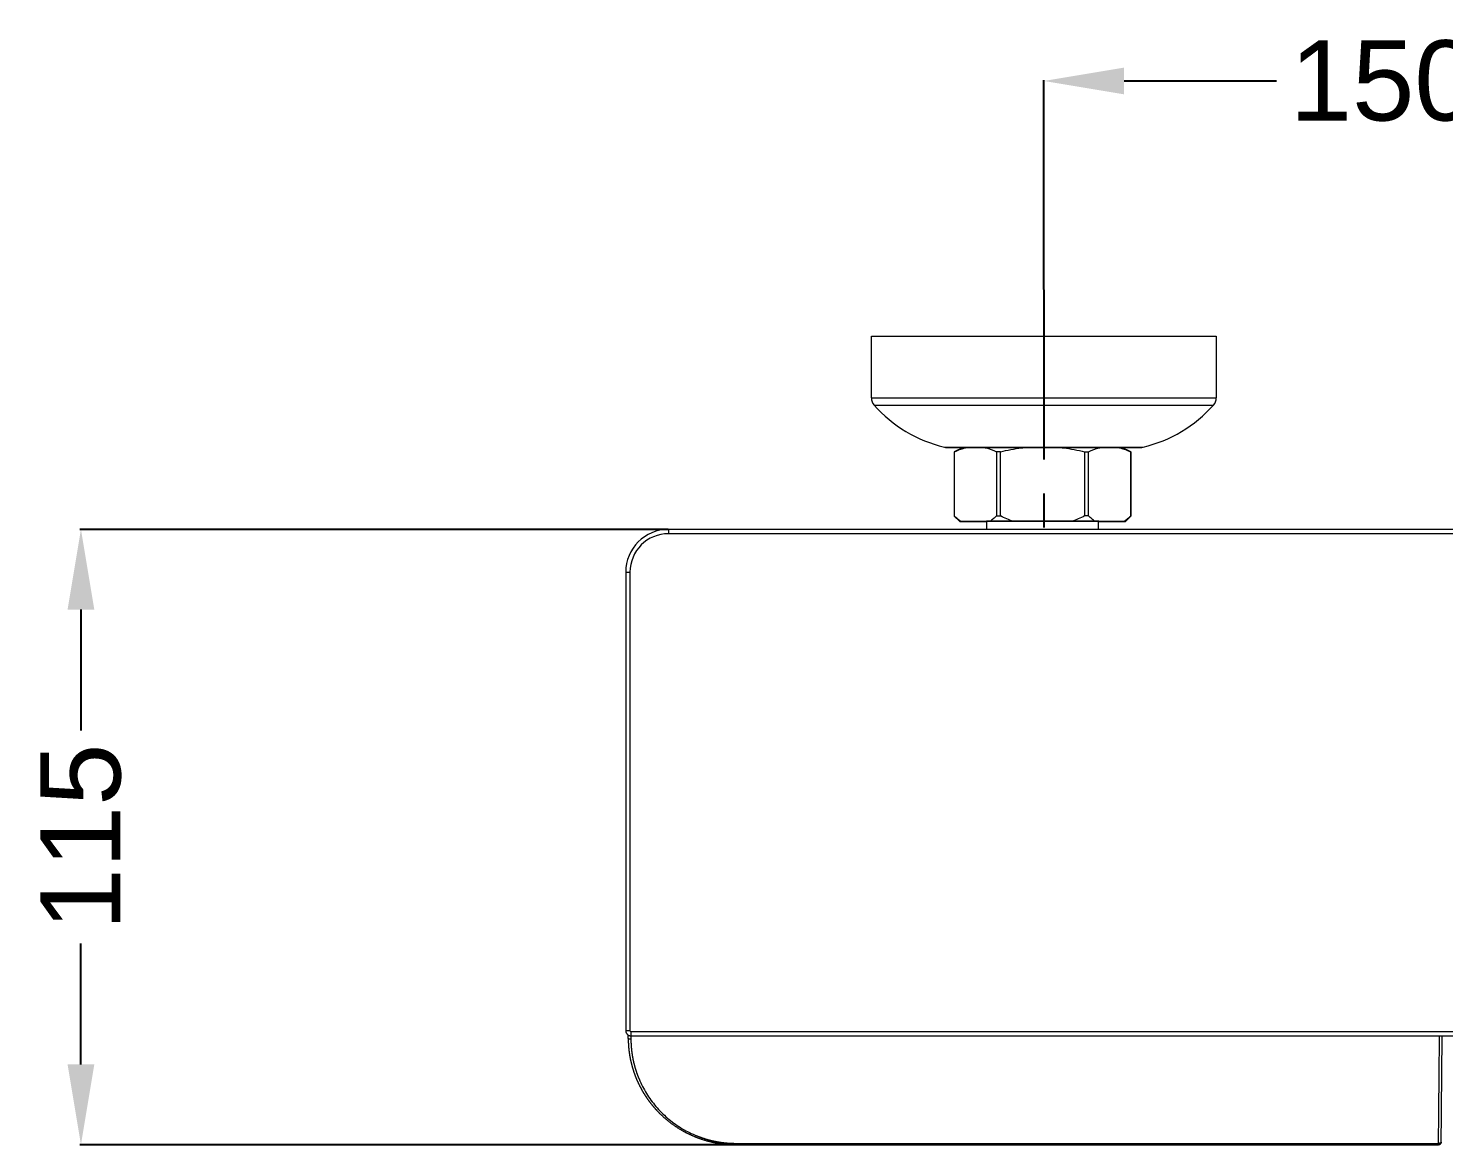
# Model space of a CAD drawing. Header units: millimetres. Extents: x 15137 to 17513, y -10160 to -6800.
# Drawn here: x 15873 to 16137.7, y -7835.2 to -7626.5 of the extents above; entities that cross this region are included whole.
import ezdxf

# ---------------------------------------------------------------- set-up
doc = ezdxf.new("R2010")
doc.units = ezdxf.units.MM
doc.linetypes.add('CENTERX2', pattern=[101.6, 63.5, -12.7, 12.7, -12.7])
doc.layers.add('CENTER', color=1, linetype='CENTERX2')
doc.styles.add('ARIAL', font='arial.ttf')
doc.dimstyles.get("Standard").update_dxf_attribs({"dimtxt": 15, "dimasz": 15, "dimexe": 0.18, "dimexo": 0.0625, "dimgap": 4, "dimtad": 0, "dimdec": 1, "dimdsep": 46, "dimtxsty": 'ARIAL', "dimcen": 0, "dimclrd": 5, "dimclre": 5, "dimclrt": 5, "dimadec": 0, "dimazin": 0, "dimtfac": 1, "dimtdec": 1, "dimtofl": 0, "dimtmove": 0, "dimatfit": 3, "dimfxl": 1, "dimtolj": 1, "dimtzin": 0, "dimarcsym": 0})

# ---------------------------------------------------------------- blocks, each defined once
blk = doc.blocks.new('*D82')
at = {"color": 5, "lineweight": -2, "transparency": 16777216}
for p, q in [((15992.63, -7720.19), (15882.63, -7720.19)), ((15882.81, -7735.19), (15882.81, -7757.79)), ((15882.81, -7820.24), (15882.81, -7797.64)), ((16005.22, -7835.24), (15882.63, -7835.24))]:
    blk.add_line(p, q, dxfattribs=at)
at = {"color": 5, "transparency": 16777216}
for points in [[(15880.31, -7735.19), (15885.31, -7735.19), (15882.81, -7720.19)], [(15880.31, -7820.24), (15885.31, -7820.24), (15882.81, -7835.24)]]:
    blk.add_solid(points, dxfattribs=at)
at = {"layer": 'Defpoints', "color": 0, "transparency": 16777216}
for p in [(15882.81, -7720.19), (15992.69, -7720.19), (16005.28, -7835.24)]:
    blk.add_point(p, dxfattribs=at)
at = {"color": 5, "transparency": 16777216, "insert": (15882.81, -7777.71), "char_height": 15, "attachment_point": 5, "rotation": 90, "style": 'ARIAL'}
blk.add_mtext('\\A1;115', dxfattribs=at)
blk = doc.blocks.new('*D85')
at = {"color": 5, "lineweight": -2, "transparency": 16777216}
for p, q in [((16062.88, -7675.34), (16062.88, -7636.16)), ((16077.88, -7636.34), (16106.43, -7636.34)), ((16197.98, -7636.34), (16169.43, -7636.34)), ((16212.98, -7675.34), (16212.98, -7636.16))]:
    blk.add_line(p, q, dxfattribs=at)
at = {"color": 5, "transparency": 16777216}
for points in [[(16077.88, -7633.84), (16077.88, -7638.84), (16062.88, -7636.34)], [(16197.98, -7633.84), (16197.98, -7638.84), (16212.98, -7636.34)]]:
    blk.add_solid(points, dxfattribs=at)
at = {"layer": 'Defpoints', "color": 0, "transparency": 16777216}
for p in [(16212.98, -7636.34), (16062.88, -7675.4), (16212.98, -7675.4)]:
    blk.add_point(p, dxfattribs=at)
at = {"color": 5, "transparency": 16777216, "insert": (16137.93, -7636.34), "char_height": 15, "attachment_point": 5, "style": 'ARIAL'}
blk.add_mtext('\\A1;150%%P5', dxfattribs=at)

msp = doc.modelspace()

# ---------------------------------------------------------------- linework, layer by layer
at = {"linetype": 'Continuous', "lineweight": 18}
for p, q in [((16030.63, -7684.07), (16095.13, -7684.07)), ((16030.63, -7695.62), (16030.63, -7684.07)), ((16095.13, -7684.07), (16095.13, -7695.62)), ((16044.76, -7704.87), (16081, -7704.87)), ((16047.8, -7704.87), (16046.14, -7705.7)), ((16079.14, -7705.7), (16077.49, -7704.87)), ((16046.14, -7705.7), (16046.15, -7705.69)), ((16046.14, -7705.7), (16046.14, -7717.7)), ((16079.14, -7717.7), (16079.14, -7705.7)), ((16046.14, -7717.7), (16046.14, -7717.7)), ((16046.14, -7717.7), (16047.15, -7718.7)), ((16078.14, -7718.7), (16079.14, -7717.7)), ((16079.14, -7717.7), (16079.14, -7717.7)), ((16282.59, -7720.19), (15992.69, -7720.19)), ((16052.14, -7718.69), (16052.14, -7720.19)), ((16073.14, -7720.19), (16073.14, -7718.69)), ((15984.69, -7728.19), (15984.69, -7813.89)), ((15985.69, -7814.89), (16289.59, -7814.89)), ((16137.2, -7834.74), (16137.2, -7834.74))]:
    msp.add_line(p, q, dxfattribs=at)
at = {"linetype": 'Continuous', "lineweight": 13}
for p, q in [((16030.63, -7695.62), (16095.13, -7695.62)), ((16031.13, -7696.96), (16094.62, -7696.96)), ((15992.69, -7720.19), (15992.69, -7720.99)), ((16282.59, -7720.99), (15992.69, -7720.99)), ((15984.69, -7728.19), (15985.49, -7728.19)), ((15985.49, -7728.19), (15985.49, -7813.89)), ((15984.69, -7813.89), (15985.49, -7813.89)), ((15985.69, -7814.09), (16289.59, -7814.09)), ((16005.28, -7834.99), (16136.7, -7834.99)), ((16136.7, -7835.24), (16136.7, -7835.24))]:
    msp.add_line(p, q, dxfattribs=at)
at = {"linetype": 'Continuous', "lineweight": 18}
for centre, radius, start, end in [((16032.63, -7695.62), 2, 180, 221.7446), ((16050.24, -7679.9), 25.61, 221.7446, 256.5609), ((16075.51, -7679.9), 25.61, 283.4391, 318.2554), ((16093.13, -7695.62), 2, 318.2554, 0), ((16044.76, -7702.87), 2, 256.5609, 270), ((16081, -7702.87), 2, 270, 283.4391), ((15992.69, -7728.19), 8, 90, 180)]:
    msp.add_arc(centre, radius, start, end, dxfattribs=at)
at = {"linetype": 'Continuous', "lineweight": 13}
for centre, radius, start, end in [((15992.69, -7728.19), 7.2, 90, 180), ((15985.69, -7813.89), 0.2, 180, 270)]:
    msp.add_arc(centre, radius, start, end, dxfattribs=at)
at = {"linetype": 'Continuous', "lineweight": 18}
for start_param, end_param in [(3.141593, 6.283185), (0, 0.216132), (2.925461, 3.141593)]:
    msp.add_ellipse((16062.64, -7718.7), major_axis=(-10.75, 0), ratio=0.001071, start_param=start_param, end_param=end_param, dxfattribs=at)
at = {"linetype": 'Continuous', "lineweight": 13}
for major_axis, ratio, start_param, end_param in [((0.496, 0.064), 0.999864, 4.584233, 6.146561), ((0, 0.5), 0.000001, 3.141593, 4.18686)]:
    msp.add_ellipse((16136.7, -7834.74), major_axis=major_axis, ratio=ratio, start_param=start_param, end_param=end_param, dxfattribs=at)
msp.add_rational_spline([(16044.29, -7704.81), (16044.29, -7704.81), (16052.05, -7704.81), (16062.88, -7704.81), (16073.7, -7704.81), (16081.46, -7704.81), (16081.46, -7704.81)], [1, 0.857845322326, 0.917330936255, 1.21508964198, 0.917330936255, 0.857845322326, 1], degree=3, knots=[0, 0, 0, 0, 0.5, 0.5, 0.5, 1, 1, 1, 1], dxfattribs=at)
at = {"linetype": 'Continuous', "lineweight": 18}
for points, knots in [([(16046.15, -7705.69), (16046.8, -7705.38), (16047.45, -7705.13), (16048.32, -7704.9), (16048.54, -7704.85), (16048.76, -7704.81)], [0, 0, 0, 0, 0.75024, 0.75024, 1, 1, 1, 1]), ([(16051.47, -7704.82), (16051.67, -7704.85), (16051.87, -7704.9), (16052.73, -7705.12), (16053.38, -7705.37), (16054.02, -7705.68)], [0, 0, 0, 0, 0.23368, 0.23368, 1, 1, 1, 1]), ([(16054.77, -7705.68), (16056.06, -7705.37), (16057.37, -7705.12), (16059.06, -7704.9), (16059.45, -7704.85), (16059.84, -7704.81)], [0, 0, 0, 0, 0.772406, 0.772406, 1, 1, 1, 1]), ([(16065.49, -7704.82), (16065.86, -7704.85), (16066.24, -7704.9), (16067.92, -7705.12), (16069.22, -7705.37), (16070.52, -7705.68)], [0, 0, 0, 0, 0.221903, 0.221903, 1, 1, 1, 1]), ([(16071.26, -7705.68), (16071.91, -7705.37), (16072.56, -7705.12), (16073.42, -7704.9), (16073.63, -7704.85), (16073.84, -7704.81)], [0, 0, 0, 0, 0.76089, 0.76089, 1, 1, 1, 1]), ([(16076.55, -7704.81), (16076.76, -7704.85), (16076.97, -7704.9), (16077.84, -7705.13), (16078.49, -7705.38), (16079.14, -7705.69)], [0, 0, 0, 0, 0.244749, 0.244749, 1, 1, 1, 1]), ([(16047.35, -7718.69), (16047.14, -7718.55), (16046.94, -7718.39), (16046.54, -7718.06), (16046.35, -7717.88), (16046.15, -7717.69)], [0, 0, 0, 0, 0.5, 0.5, 1, 1, 1, 1]), ([(16054.02, -7717.68), (16053.83, -7717.87), (16053.63, -7718.05), (16053.23, -7718.38), (16053.03, -7718.54), (16052.83, -7718.68)], [0, 0, 0, 0, 0.5, 0.5, 1, 1, 1, 1]), ([(16057.17, -7718.68), (16056.76, -7718.54), (16056.35, -7718.38), (16055.56, -7718.04), (16055.16, -7717.87), (16054.77, -7717.68)], [0, 0, 0, 0, 0.5, 0.5, 1, 1, 1, 1]), ([(16070.52, -7717.68), (16070.13, -7717.87), (16069.73, -7718.04), (16068.93, -7718.38), (16068.53, -7718.54), (16068.12, -7718.68)], [0, 0, 0, 0, 0.5, 0.5, 1, 1, 1, 1]), ([(16072.46, -7718.68), (16072.26, -7718.54), (16072.06, -7718.38), (16071.66, -7718.05), (16071.46, -7717.87), (16071.26, -7717.68)], [0, 0, 0, 0, 0.5, 0.5, 1, 1, 1, 1]), ([(16079.14, -7717.69), (16078.94, -7717.88), (16078.75, -7718.06), (16078.35, -7718.39), (16078.14, -7718.55), (16077.94, -7718.69)], [0, 0, 0, 0, 0.5, 0.5, 1, 1, 1, 1]), ([(15985.16, -7815.36), (15985.16, -7815.38), (15985.16, -7815.43), (15985.16, -7815.49), (15985.16, -7815.56), (15985.16, -7815.63), (15985.16, -7815.7), (15985.16, -7815.77), (15985.17, -7815.84), (15985.17, -7815.91), (15985.17, -7815.99), (15985.17, -7816.06), (15985.18, -7816.13), (15985.18, -7816.2), (15985.18, -7816.28), (15985.19, -7816.35), (15985.19, -7816.43), (15985.2, -7816.5), (15985.2, -7816.58), (15985.21, -7816.66), (15985.21, -7816.73), (15985.22, -7816.81), (15985.22, -7816.89), (15985.23, -7816.97), (15985.24, -7817.05), (15985.24, -7817.13), (15985.25, -7817.21), (15985.26, -7817.29), (15985.27, -7817.37), (15985.28, -7817.45), (15985.29, -7817.53), (15985.29, -7817.62), (15985.3, -7817.7), (15985.32, -7817.78), (15985.33, -7817.87), (15985.34, -7817.95), (15985.35, -7818.04), (15985.36, -7818.12), (15985.37, -7818.21), (15985.39, -7818.3), (15985.4, -7818.38), (15985.41, -7818.47), (15985.43, -7818.56), (15985.44, -7818.65), (15985.46, -7818.74), (15985.48, -7818.83), (15985.49, -7818.92), (15985.51, -7819.01), (15985.53, -7819.1), (15985.54, -7819.19), (15985.56, -7819.28), (15985.58, -7819.37), (15985.6, -7819.46), (15985.62, -7819.56), (15985.64, -7819.65), (15985.66, -7819.74), (15985.69, -7819.84), (15985.71, -7819.93), (15985.73, -7820.03), (15985.76, -7820.12), (15985.78, -7820.22), (15985.81, -7820.31), (15985.83, -7820.41), (15985.86, -7820.51), (15985.88, -7820.6), (15985.91, -7820.7), (15985.94, -7820.8), (15985.97, -7820.9), (15986, -7821), (15986.03, -7821.09), (15986.06, -7821.19), (15986.09, -7821.29), (15986.12, -7821.39), (15986.15, -7821.49), (15986.19, -7821.59), (15986.22, -7821.7), (15986.26, -7821.8), (15986.29, -7821.9), (15986.33, -7822), (15986.37, -7822.1), (15986.4, -7822.2), (15986.44, -7822.31), (15986.48, -7822.41), (15986.52, -7822.51), (15986.56, -7822.62), (15986.6, -7822.72), (15986.65, -7822.82), (15986.69, -7822.93), (15986.73, -7823.03), (15986.78, -7823.14), (15986.82, -7823.24), (15986.87, -7823.35), (15986.92, -7823.45), (15986.97, -7823.56), (15987.02, -7823.66), (15987.06, -7823.77), (15987.12, -7823.87), (15987.17, -7823.98), (15987.22, -7824.09), (15987.27, -7824.19), (15987.33, -7824.3), (15987.38, -7824.41), (15987.44, -7824.51), (15987.49, -7824.62), (15987.55, -7824.73), (15987.61, -7824.83), (15987.67, -7824.94), (15987.73, -7825.05), (15987.79, -7825.16), (15987.85, -7825.26), (15987.92, -7825.37), (15987.98, -7825.48), (15988.05, -7825.59), (15988.11, -7825.69), (15988.18, -7825.8), (15988.25, -7825.91), (15988.32, -7826.02), (15988.39, -7826.13), (15988.46, -7826.23), (15988.53, -7826.34), (15988.6, -7826.45), (15988.67, -7826.56), (15988.75, -7826.66), (15988.83, -7826.77), (15988.9, -7826.88), (15988.98, -7826.99), (15989.06, -7827.09), (15989.14, -7827.2), (15989.22, -7827.31), (15989.3, -7827.42), (15989.39, -7827.52), (15989.47, -7827.63), (15989.56, -7827.74), (15989.64, -7827.84), (15989.73, -7827.95), (15989.82, -7828.05), (15989.91, -7828.16), (15990, -7828.27), (15990.09, -7828.37), (15990.18, -7828.48), (15990.28, -7828.58), (15990.37, -7828.69), (15990.47, -7828.79), (15990.57, -7828.89), (15990.66, -7829), (15990.76, -7829.1), (15990.86, -7829.21), (15990.98, -7829.32), (15991.11, -7829.45), (15991.26, -7829.6), (15991.41, -7829.74), (15991.55, -7829.87), (15991.7, -7830.01), (15991.85, -7830.14), (15992, -7830.27), (15992.15, -7830.4), (15992.3, -7830.53), (15992.45, -7830.66), (15992.61, -7830.78), (15992.76, -7830.9), (15992.91, -7831.02), (15993.07, -7831.14), (15993.22, -7831.26), (15993.38, -7831.37), (15993.53, -7831.48), (15993.69, -7831.59), (15993.85, -7831.7), (15994, -7831.81), (15994.16, -7831.91), (15994.32, -7832.01), (15994.47, -7832.11), (15994.63, -7832.21), (15994.79, -7832.31), (15994.95, -7832.4), (15995.11, -7832.5), (15995.27, -7832.59), (15995.42, -7832.68), (15995.58, -7832.77), (15995.74, -7832.85), (15995.9, -7832.94), (15996.06, -7833.02), (15996.22, -7833.1), (15996.38, -7833.18), (15996.54, -7833.25), (15996.7, -7833.33), (15996.85, -7833.4), (15997.01, -7833.47), (15997.17, -7833.54), (15997.33, -7833.61), (15997.49, -7833.68), (15997.65, -7833.74), (15997.8, -7833.81), (15997.96, -7833.87), (15998.12, -7833.93), (15998.28, -7833.99), (15998.43, -7834.05), (15998.59, -7834.1), (15998.75, -7834.16), (15998.9, -7834.21), (15999.06, -7834.26), (15999.21, -7834.31), (15999.37, -7834.36), (15999.52, -7834.4), (15999.67, -7834.45), (15999.83, -7834.49), (15999.98, -7834.53), (16000.13, -7834.57), (16000.28, -7834.61), (16000.44, -7834.65), (16000.59, -7834.69), (16000.74, -7834.72), (16000.89, -7834.76), (16001.03, -7834.79), (16001.18, -7834.82), (16001.33, -7834.85), (16001.48, -7834.88), (16001.62, -7834.91), (16001.77, -7834.93), (16001.91, -7834.96), (16002.06, -7834.98), (16002.2, -7835), (16002.35, -7835.03), (16002.49, -7835.05), (16002.63, -7835.06), (16002.77, -7835.08), (16002.91, -7835.1), (16003.05, -7835.12), (16003.19, -7835.13), (16003.32, -7835.14), (16003.46, -7835.16), (16003.6, -7835.17), (16003.73, -7835.18), (16003.87, -7835.19), (16004, -7835.2), (16004.13, -7835.21), (16004.26, -7835.21), (16004.39, -7835.22), (16004.52, -7835.23), (16004.65, -7835.23), (16004.78, -7835.23), (16004.9, -7835.24), (16005.03, -7835.24), (16005.16, -7835.24), (16005.24, -7835.24), (16005.28, -7835.24)], [0, 0, 0, 0, 0.00212, 0.004258, 0.006414, 0.008587, 0.010778, 0.012987, 0.015214, 0.017459, 0.019722, 0.022002, 0.024301, 0.026617, 0.028951, 0.031302, 0.033672, 0.036059, 0.038464, 0.040887, 0.043328, 0.045786, 0.048263, 0.050757, 0.053269, 0.055798, 0.058346, 0.060911, 0.063494, 0.066094, 0.068713, 0.071349, 0.074003, 0.076674, 0.079364, 0.082071, 0.084795, 0.087537, 0.090297, 0.093075, 0.09587, 0.098683, 0.101514, 0.104362, 0.107228, 0.110112, 0.113013, 0.115932, 0.118868, 0.121823, 0.124795, 0.127784, 0.130792, 0.133817, 0.13686, 0.13992, 0.142998, 0.146094, 0.149208, 0.152339, 0.155488, 0.158655, 0.16184, 0.165042, 0.168262, 0.171499, 0.174755, 0.178028, 0.181318, 0.184627, 0.187953, 0.191297, 0.194659, 0.198038, 0.201435, 0.20485, 0.208282, 0.211733, 0.2152, 0.218686, 0.22219, 0.225711, 0.22925, 0.232806, 0.236381, 0.239973, 0.243583, 0.247211, 0.250856, 0.254519, 0.2582, 0.261899, 0.265616, 0.26935, 0.273102, 0.276871, 0.280659, 0.284464, 0.288287, 0.292128, 0.295986, 0.299862, 0.303756, 0.307667, 0.311597, 0.315543, 0.319508, 0.323491, 0.327491, 0.331509, 0.335544, 0.339598, 0.343669, 0.347758, 0.351864, 0.355989, 0.360131, 0.364291, 0.368469, 0.372665, 0.376878, 0.381109, 0.385358, 0.389625, 0.393909, 0.398212, 0.402532, 0.40687, 0.411225, 0.415599, 0.41999, 0.424399, 0.428826, 0.43327, 0.437733, 0.442213, 0.446711, 0.451227, 0.45576, 0.460312, 0.464881, 0.469468, 0.474073, 0.478696, 0.483337, 0.487995, 0.492672, 0.497366, 0.503993, 0.510592, 0.517161, 0.523701, 0.530212, 0.536693, 0.543145, 0.549568, 0.555962, 0.562326, 0.568661, 0.574967, 0.581243, 0.58749, 0.593708, 0.599897, 0.606056, 0.612187, 0.618288, 0.624359, 0.630402, 0.636416, 0.6424, 0.648355, 0.654281, 0.660178, 0.666045, 0.671883, 0.677692, 0.683471, 0.689221, 0.694942, 0.700633, 0.706295, 0.711928, 0.717532, 0.723107, 0.728652, 0.734168, 0.739655, 0.745113, 0.750542, 0.755941, 0.761311, 0.766651, 0.771962, 0.777244, 0.782496, 0.787719, 0.792912, 0.798076, 0.803211, 0.808316, 0.813392, 0.818438, 0.823455, 0.828443, 0.833401, 0.83833, 0.84323, 0.8481, 0.852941, 0.857752, 0.862534, 0.867287, 0.87201, 0.876704, 0.881368, 0.886003, 0.890608, 0.895184, 0.899731, 0.904248, 0.908736, 0.913194, 0.917623, 0.922023, 0.926394, 0.930735, 0.935047, 0.939329, 0.943582, 0.947805, 0.951998, 0.956162, 0.960297, 0.964401, 0.968476, 0.972521, 0.976536, 0.980521, 0.984477, 0.988403, 0.992298, 0.996164, 1, 1, 1, 1]), ([(16137.2, -7834.74), (16137.2, -7834.83), (16137.15, -7834.87), (16136.95, -7834.97), (16136.82, -7834.99), (16136.7, -7834.99)], [0, 0, 0, 0, 0.5, 0.5, 1, 1, 1, 1])]:
    msp.add_open_spline(points, degree=3, knots=knots, dxfattribs=at)
for points in [[(16046.15, -7717.69), (16046.15, -7705.69)], [(16054.02, -7705.68), (16054.02, -7717.68)], [(16054.77, -7717.68), (16054.77, -7705.68)], [(16070.52, -7705.68), (16070.52, -7717.68)], [(16071.26, -7717.68), (16071.26, -7705.68)], [(16079.14, -7705.69), (16079.14, -7717.69)], [(16068.12, -7718.68), (16057.17, -7718.68)], [(16052.83, -7718.68), (16047.35, -7718.69)], [(16047.35, -7718.7), (16052.14, -7718.71)], [(16077.94, -7718.69), (16072.46, -7718.68)], [(16073.14, -7718.71), (16077.94, -7718.7)], [(16005.28, -7835.24), (16136.7, -7835.24)]]:
    msp.add_open_spline(points, degree=1, dxfattribs=at)
for points, weights, degree in [([(16054.77, -7705.68), (16054.39, -7705.68), (16054.02, -7705.68)], [1, 0.999658926781, 1], 2), ([(16070.52, -7705.68), (16070.9, -7705.68), (16071.26, -7705.68)], [1, 0.999658926781, 1], 2), ([(16079.14, -7705.7), (16079.14, -7705.7), (16079.14, -7705.69)], [1, 0.99991472806, 1], 2), ([(16046.15, -7717.69), (16046.14, -7717.7), (16046.14, -7717.7)], [1, 0.99991472806, 1], 2), ([(16057.17, -7718.68), (16054.79, -7718.68), (16052.83, -7718.68)], [1, 0.986837492735, 1], 2), ([(16054.02, -7717.68), (16054.39, -7717.68), (16054.77, -7717.68)], [1, 0.999658926781, 1], 2), ([(16072.46, -7718.68), (16070.5, -7718.68), (16068.12, -7718.68)], [1, 0.986837492735, 1], 2), ([(16071.26, -7717.68), (16070.9, -7717.68), (16070.52, -7717.68)], [1, 0.999658926781, 1], 2), ([(16079.14, -7717.7), (16079.14, -7717.7), (16079.14, -7717.69)], [1, 0.99991472806, 1], 2), ([(16047.35, -7718.69), (16046.94, -7718.7), (16047.35, -7718.7)], [1, 0.986837492735, 1], 2), ([(16077.94, -7718.7), (16078.35, -7718.7), (16077.94, -7718.69)], [1, 0.986837492735, 1], 2), ([(15984.69, -7813.89), (15984.69, -7814.48), (15985.11, -7814.89), (15985.69, -7814.89)], [1, 0.804737853589, 0.804737853655, 1], 3), ([(15985.16, -7815.36), (15985.16, -7815.03), (15985.16, -7814.7)], [1, 0.999951533077, 0.999934802889], 2), ([(16137.2, -7834.74), (16137.29, -7825.47), (16137.38, -7814.9)], [1, 0.980911165971, 0.993428072519], 2), ([(16137.2, -7834.74), (16137.19, -7835.24), (16136.7, -7835.24)], [1, 0.710542529928, 1], 2), ([(16137.2, -7834.74), (16137.2, -7834.74), (16137.2, -7834.74)], [1, 0.999992315508, 1], 2)]:
    msp.add_rational_spline(points, weights, degree=degree, dxfattribs=at)
at = {"linetype": 'Continuous', "lineweight": 13}
for points, knots in [([(15985.16, -7815.36), (15985.16, -7815.36), (15985.16, -7815.37), (15985.17, -7815.38), (15985.18, -7815.39), (15985.21, -7815.4), (15985.22, -7815.4), (15985.26, -7815.41), (15985.28, -7815.42), (15985.31, -7815.42), (15985.32, -7815.42), (15985.35, -7815.43), (15985.36, -7815.43), (15985.4, -7815.43), (15985.43, -7815.44), (15985.5, -7815.44), (15985.53, -7815.44), (15985.59, -7815.44), (15985.63, -7815.44), (15985.66, -7815.44)], [0, 0, 0, 0, 0.125, 0.125, 0.25, 0.25, 0.375, 0.375, 0.5, 0.5, 0.5625, 0.5625, 0.625, 0.625, 0.75, 0.75, 0.875, 0.875, 1, 1, 1, 1]), ([(15985.66, -7815.44), (15985.66, -7815.47), (15985.66, -7815.52), (15985.66, -7815.59), (15985.66, -7815.66), (15985.66, -7815.73), (15985.66, -7815.81), (15985.66, -7815.88), (15985.67, -7815.95), (15985.67, -7816.02), (15985.67, -7816.1), (15985.67, -7816.17), (15985.68, -7816.24), (15985.68, -7816.31), (15985.68, -7816.39), (15985.69, -7816.46), (15985.69, -7816.53), (15985.69, -7816.6), (15985.7, -7816.68), (15985.7, -7816.75), (15985.71, -7816.82), (15985.71, -7816.89), (15985.72, -7816.96), (15985.73, -7817.04), (15985.73, -7817.11), (15985.74, -7817.18), (15985.75, -7817.25), (15985.75, -7817.32), (15985.76, -7817.39), (15985.77, -7817.47), (15985.77, -7817.54), (15985.78, -7817.61), (15985.79, -7817.68), (15985.8, -7817.75), (15985.81, -7817.82), (15985.82, -7817.89), (15985.83, -7817.97), (15985.84, -7818.04), (15985.85, -7818.11), (15985.86, -7818.18), (15985.87, -7818.25), (15985.88, -7818.32), (15985.89, -7818.39), (15985.9, -7818.46), (15985.91, -7818.53), (15985.92, -7818.6), (15985.93, -7818.68), (15985.94, -7818.75), (15985.96, -7818.82), (15985.97, -7818.89), (15985.98, -7818.96), (15986, -7819.03), (15986.01, -7819.1), (15986.02, -7819.17), (15986.04, -7819.24), (15986.05, -7819.31), (15986.07, -7819.38), (15986.08, -7819.45), (15986.1, -7819.52), (15986.11, -7819.59), (15986.13, -7819.66), (15986.14, -7819.73), (15986.16, -7819.8), (15986.17, -7819.87), (15986.19, -7819.94), (15986.21, -7820.01), (15986.23, -7820.08), (15986.24, -7820.15), (15986.26, -7820.22), (15986.28, -7820.29), (15986.3, -7820.36), (15986.31, -7820.43), (15986.33, -7820.5), (15986.35, -7820.56), (15986.37, -7820.63), (15986.39, -7820.7), (15986.41, -7820.77), (15986.43, -7820.84), (15986.45, -7820.91), (15986.47, -7820.98), (15986.49, -7821.05), (15986.51, -7821.12), (15986.53, -7821.19), (15986.56, -7821.25), (15986.58, -7821.32), (15986.6, -7821.39), (15986.62, -7821.46), (15986.64, -7821.53), (15986.67, -7821.6), (15986.69, -7821.67), (15986.71, -7821.73), (15986.74, -7821.8), (15986.76, -7821.87), (15986.79, -7821.94), (15986.81, -7822.01), (15986.84, -7822.08), (15986.86, -7822.14), (15986.89, -7822.21), (15986.91, -7822.28), (15986.94, -7822.35), (15986.96, -7822.42), (15986.99, -7822.48), (15987.02, -7822.55), (15987.04, -7822.62), (15987.07, -7822.69), (15987.1, -7822.75), (15987.12, -7822.82), (15987.15, -7822.89), (15987.37, -7823.4), (15987.8, -7824.35), (15988.55, -7825.67), (15989.39, -7826.92), (15990.32, -7828.1), (15991.36, -7829.22), (15992.48, -7830.27), (15993.68, -7831.22), (15994.94, -7832.07), (15996.26, -7832.82), (15997.22, -7833.26), (15997.76, -7833.49), (15997.88, -7833.54), (15997.99, -7833.58), (15998.1, -7833.63), (15998.21, -7833.67), (15998.33, -7833.71), (15998.44, -7833.76), (15998.55, -7833.8), (15998.66, -7833.84), (15998.78, -7833.88), (15998.89, -7833.92), (15999, -7833.96), (15999.12, -7834), (15999.23, -7834.03), (15999.34, -7834.07), (15999.46, -7834.11), (15999.57, -7834.14), (15999.68, -7834.18), (15999.8, -7834.21), (15999.91, -7834.24), (16000.03, -7834.27), (16000.14, -7834.31), (16000.25, -7834.34), (16000.37, -7834.37), (16000.48, -7834.4), (16000.6, -7834.43), (16000.71, -7834.45), (16000.83, -7834.48), (16000.94, -7834.51), (16001.06, -7834.53), (16001.17, -7834.56), (16001.29, -7834.58), (16001.41, -7834.61), (16001.52, -7834.63), (16001.64, -7834.65), (16001.75, -7834.67), (16001.87, -7834.69), (16001.98, -7834.71), (16002.1, -7834.73), (16002.22, -7834.75), (16002.33, -7834.77), (16002.45, -7834.79), (16002.57, -7834.8), (16002.68, -7834.82), (16002.8, -7834.83), (16002.92, -7834.85), (16003.03, -7834.86), (16003.15, -7834.88), (16003.27, -7834.89), (16003.39, -7834.9), (16003.5, -7834.91), (16003.62, -7834.92), (16003.74, -7834.93), (16003.86, -7834.94), (16003.97, -7834.95), (16004.09, -7834.95), (16004.21, -7834.96), (16004.33, -7834.97), (16004.45, -7834.97), (16004.57, -7834.98), (16004.68, -7834.98), (16004.8, -7834.98), (16004.92, -7834.99), (16005.04, -7834.99), (16005.16, -7834.99), (16005.24, -7834.99), (16005.28, -7834.99)], [0, 0, 0, 0, 0.002339, 0.004676, 0.007013, 0.009349, 0.011684, 0.014018, 0.016351, 0.018684, 0.021015, 0.023346, 0.025677, 0.028006, 0.030335, 0.032663, 0.034991, 0.037318, 0.039645, 0.041971, 0.044297, 0.046622, 0.048947, 0.051271, 0.053596, 0.055919, 0.058243, 0.060566, 0.062889, 0.065212, 0.067535, 0.069857, 0.07218, 0.074502, 0.076824, 0.079147, 0.081469, 0.083791, 0.086114, 0.088436, 0.090759, 0.093081, 0.095404, 0.097728, 0.100051, 0.102375, 0.104699, 0.107023, 0.109348, 0.111673, 0.113998, 0.116324, 0.118651, 0.120978, 0.123306, 0.125634, 0.127962, 0.130292, 0.132622, 0.134953, 0.137284, 0.139616, 0.141949, 0.144283, 0.146618, 0.148953, 0.15129, 0.153627, 0.155965, 0.158305, 0.160645, 0.162986, 0.165329, 0.167672, 0.170017, 0.172363, 0.17471, 0.177058, 0.179408, 0.181759, 0.184111, 0.186464, 0.188819, 0.191175, 0.193533, 0.195892, 0.198253, 0.200615, 0.202978, 0.205344, 0.20771, 0.210079, 0.212449, 0.21482, 0.217194, 0.219569, 0.221946, 0.224325, 0.226705, 0.229088, 0.231472, 0.233858, 0.236246, 0.238636, 0.241028, 0.243422, 0.245818, 0.248216, 0.250617, 0.300906, 0.35082, 0.400618, 0.450559, 0.500904, 0.552135, 0.602433, 0.652087, 0.701398, 0.750673, 0.754586, 0.758491, 0.762389, 0.766279, 0.770162, 0.774038, 0.777907, 0.781769, 0.785624, 0.789473, 0.793316, 0.797153, 0.800983, 0.804808, 0.808627, 0.812441, 0.816249, 0.820052, 0.82385, 0.827644, 0.831433, 0.835217, 0.838997, 0.842773, 0.846545, 0.850314, 0.854078, 0.857839, 0.861598, 0.865353, 0.869105, 0.872854, 0.876601, 0.880345, 0.884088, 0.887828, 0.891567, 0.895303, 0.899039, 0.902773, 0.906506, 0.910238, 0.91397, 0.9177, 0.921431, 0.925161, 0.928891, 0.932622, 0.936352, 0.940084, 0.943816, 0.947548, 0.951282, 0.955017, 0.958754, 0.962492, 0.966232, 0.969974, 0.973718, 0.977464, 0.981213, 0.984964, 0.988718, 0.992476, 0.996236, 1, 1, 1, 1]), ([(16136.7, -7834.99), (16136.72, -7833.33), (16136.73, -7831.62), (16136.76, -7828.14), (16136.78, -7826.35), (16136.81, -7822.73), (16136.83, -7820.88), (16136.86, -7817.66), (16136.87, -7816.28), (16136.88, -7814.9)], [0, 0, 0, 0, 0.26802, 0.26802, 0.53604, 0.53604, 0.804061, 0.804061, 1, 1, 1, 1])]:
    msp.add_open_spline(points, degree=3, knots=knots, dxfattribs=at)
msp.add_open_spline([(15985.66, -7814.88), (15985.66, -7815.07), (15985.66, -7815.25), (15985.66, -7815.44)], degree=3, dxfattribs=at)
for points, weights in [([(15985.69, -7814.89), (15985.69, -7814.89), (15985.69, -7814.55), (15985.69, -7814.09)], [0.999546551187, 0.801896278888, 0.808182581277, 1]), ([(16005.28, -7835.24), (16005.28, -7835.24), (16005.28, -7835.15), (16005.28, -7834.99)], [1.01817120582, 0.968384101364, 1.02090538778, 1.17573506507])]:
    msp.add_rational_spline(points, weights, degree=3, dxfattribs=at)
at = {"layer": 'CENTER', "ltscale": 0.5}
msp.add_line((16062.88, -7675.4), (16062.88, -7725.96), dxfattribs=at)

# ---------------------------------------------------------------- dimensions: what is measured, and where the dimension line sits
dim = msp.add_linear_dim(base=(16212.98, -7636.34), p1=(16062.88, -7675.4), p2=(16212.98, -7675.4), text='150%%P5', dimstyle='Standard', override={"dimtfillclr": 7})
dim.commit()
dim.dimension.update_dxf_attribs({"geometry": '*D85', "text_midpoint": (16137.93, -7636.34)})
dim = msp.add_linear_dim(base=(15882.8088, -7720.1898), p1=(16005.2798, -7835.2392), p2=(15992.694, -7720.1898), angle=90, dimstyle='Standard', override={"dimtfillclr": 7})
dim.commit()
dim.dimension.update_dxf_attribs({"geometry": '*D82', "text_midpoint": (15882.8088, -7777.7145)})

doc.saveas('drawing.dxf')
